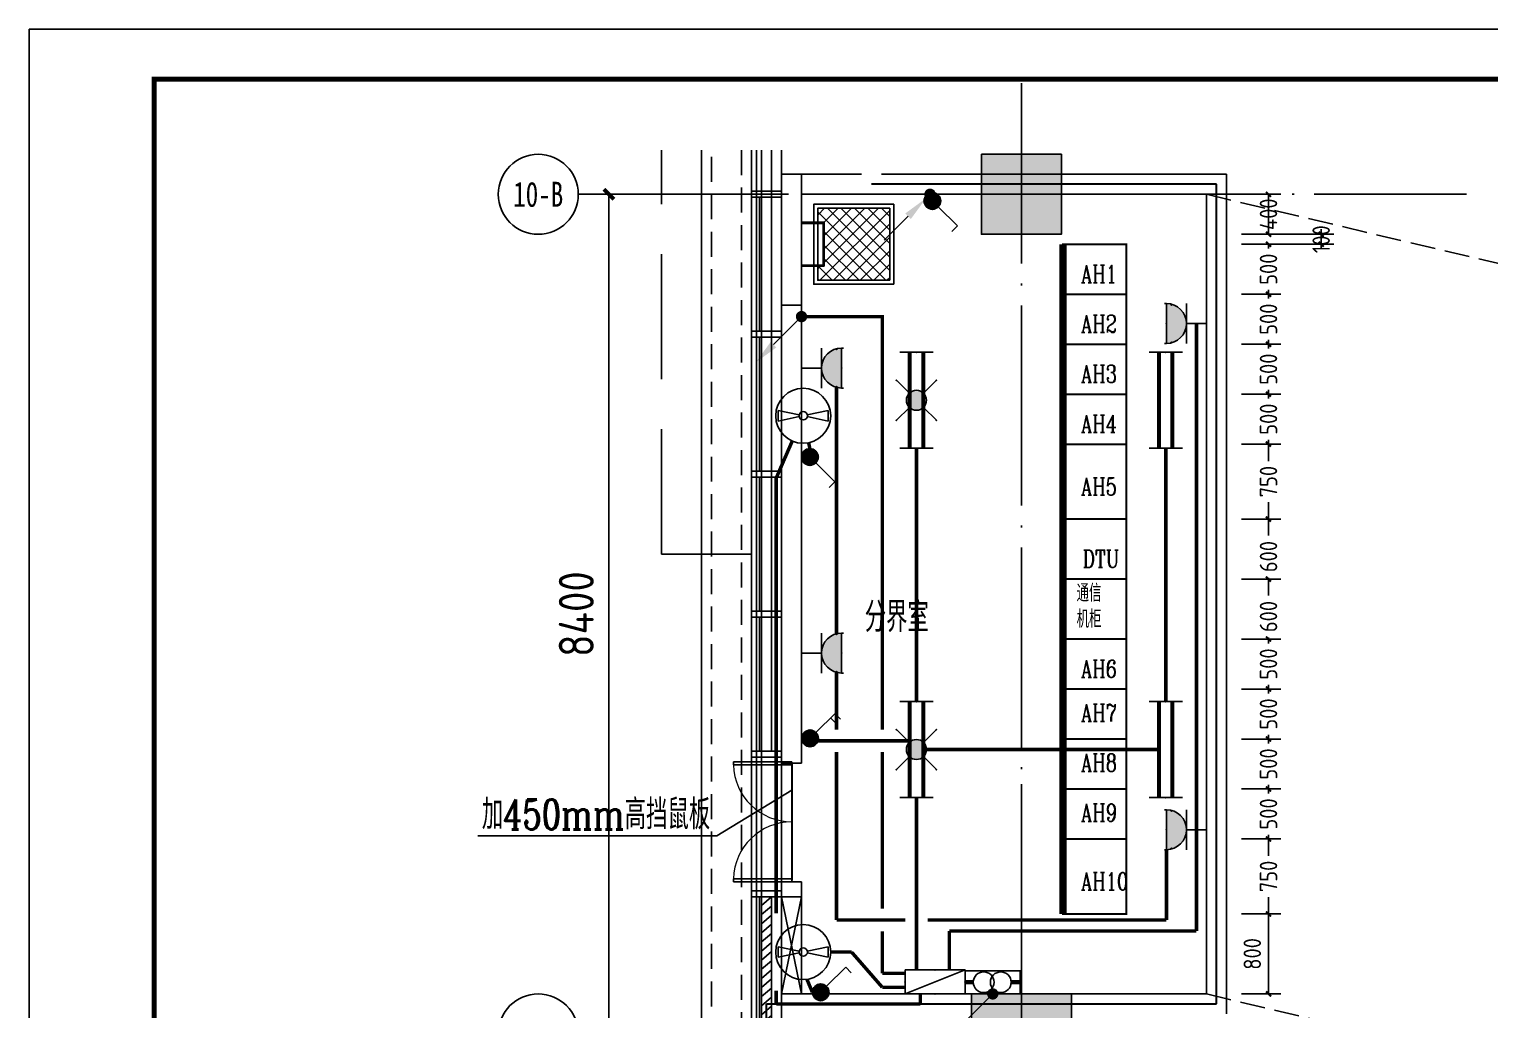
# Model space of a CAD drawing. Extents: x 532544 to 585094, y 87854 to 151914.
# Drawn here: x 532544 to 547154, y 142104 to 151914 of the extents above; entities that cross this region are included whole.
import ezdxf
from ezdxf.enums import TextEntityAlignment as Align

# ---------------------------------------------------------------- set-up
doc = ezdxf.new("R2010")
doc.units = 0
doc.header["$LTSCALE"] = 1000
doc.header["$MEASUREMENT"] = 0
for name, pattern in [('10#楼幕墙$0$109-34 轴网$0$L1$0$$AUDIT_BAD_LTYPE1', [0]), ('104-10 轴网$0$DOTE', [2.42, 2, -0.2, 0.02, -0.2]), ('109-34 轴网$0$L1$0$$AUDIT_BAD_LTYPE1', [0]), ('CACHE', [0.375, 0.25, -0.125]), ('DASH', [0.35, 0.25, -0.1])]:
    doc.linetypes.add(name, pattern=pattern)
for name, color, linetype in [('00-图签', 7, 'Continuous'), ('01-标注_轴线坐标', 132, 'Continuous'), ('10#楼幕墙$0$A-C_玻璃幕墙', 140, 'Continuous'), ('10#楼幕墙$0$A-金属背板', 30, 'Continuous'), ('104-10 轴网$0$01-标注_轴线坐标', 132, 'Continuous'), ('104-10 轴网$0$02-TEXT_轴号', 7, 'Continuous'), ('104-10 轴网$0$A_AXIS-轴线', 36, '104-10 轴网$0$DOTE'), ('104-8910 结构$0$A_STR-砼柱', 51, 'Continuous'), ('A-O_屋面', 201, 'Continuous'), ('A-O_散水', 134, 'Continuous'), ('A-TECH_暖通', 162, 'Continuous'), ('A-TECH_结构', 21, 'Continuous'), ('A_STR-砌块墙', 121, 'Continuous'), ('AXIS_TEXT', 7, 'Continuous'), ('CZX', 60, 'Continuous'), ('E-立面轮廓', 241, 'Continuous'), ('EQUIP-动力', 80, 'Continuous'), ('EQUIP-插座', 80, 'Continuous'), ('EQUIP-照明', 3, 'Continuous'), ('EQUIP-箱柜', 3, 'Continuous'), ('GDXT', 3, 'Continuous'), ('LVTRY', 6, 'Continuous'), ('LWIRE', 4, 'Continuous'), ('PUB_HATCH', 8, 'Continuous'), ('TEL_TEXT', 7, 'Continuous'), ('WINDOW', 2, 'Continuous'), ('WIRE-照明', 1, 'Continuous'), ('看线', 241, 'Continuous')]:
    doc.layers.add(name, color=color, linetype=linetype)
doc.layers.add('000套内', color=226, linetype='Continuous', lineweight=30, plot=False)
doc.layers.add('10#楼幕墙$0$04-不打印_辅助线', color=165, linetype='Continuous', plot=False)
doc.layers.add('ddl0.25', color=6, linetype='Continuous', lineweight=25)
doc.styles.add('104-10 轴网$0$_TCH_AXIS', font='STXIHEI.TTF', dxfattribs={"width": 0.75})
doc.styles.add('_TCH_LABEL', font='COMPLEX', dxfattribs={"bigfont": 'GBCBIG'})
doc.styles.add('_TEL_DIM', font='SIMPLEX.shx', dxfattribs={"width": 0.8, "height": 3.5, "bigfont": 'jd.shx'})
doc.styles.add('COMPLEX', font='COMPLEX')
doc.styles.get("Standard").update_dxf_attribs({"font": 'gbenor.shx', "bigfont": 'gbcbig.shx'})
doc.styles.add('长仿宋', font='complex.shx', dxfattribs={"width": 0.7, "bigfont": 'jd.shx'})
doc.dimstyles.get("Standard").update_dxf_attribs({"dimscale": 100, "dimtxt": 3.5, "dimasz": 1, "dimexe": 2.5, "dimexo": 3, "dimgap": 1.5, "dimtad": 1, "dimdec": 0, "dimzin": 0, "dimdsep": 46, "dimtxsty": 'Standard', "dimblk": 'ARCHTICK', "dimcen": 0.09, "dimadec": 0, "dimazin": 0, "dimtfac": 1, "dimtdec": 0, "dimtix": 1, "dimtmove": 2, "dimatfit": 3, "dimfxl": 1, "dimtolj": 1, "dimtzin": 0, "dimarcsym": 0})
pattern_1 = [(315, (923317.25, 1495294.82), (67.351921, 67.351921), []), (45, (923317.25, 1495294.82), (-67.351921, 67.351921), [])]

# ---------------------------------------------------------------- blocks, each defined once
blk = doc.blocks.new('_AXISO')
blk.add_circle((0, 0), 0.5)
at = {"layer": 'AXIS_TEXT', "style": 'COMPLEX', "width": 1.041667}
blk.add_attdef('A', text='', height=0.56, dxfattribs=at).set_placement((-0.25, -0.28), (0.25, -0.28), align=Align.FIT)
blk = doc.blocks.new('_FZH')
blk.add_lwpolyline([(-0.5, -0.5), (0.5, -0.5), (0.5, 0.5), (-0.5, 0.5)], close=True)
at = {"layer": 'PUB_HATCH'}
blk.add_solid([(-0.5, -0.5), (0.5, -0.5), (-0.5, 0.5), (0.5, 0.5)], dxfattribs=at)
blk = doc.blocks.new('10#楼幕墙$0$$WINLIB2D$00000039')
at = {"color": 0}
for points in [[(-0.5, 0.5), (-0.5, -0.5)], [(0.5, 0.5), (-0.5, 0.5)], [(0.5, -0.5), (0.5, 0.5)], [(-0.5, 0.167), (0.5, 0.167)], [(-0.384, -0.167), (-0.448, 0.167)], [(-0.316, -0.167), (-0.38, 0.167)], [(-0.248, -0.167), (-0.312, 0.167)], [(-0.18, -0.167), (-0.244, 0.167)], [(-0.112, -0.167), (-0.176, 0.167)], [(-0.044, -0.167), (-0.108, 0.167)], [(0.024, -0.167), (-0.04, 0.167)], [(0.092, -0.167), (0.028, 0.167)], [(0.16, -0.167), (0.096, 0.167)], [(0.228, -0.167), (0.164, 0.167)], [(0.296, -0.167), (0.232, 0.167)], [(0.364, -0.167), (0.3, 0.167)], [(0.432, -0.167), (0.368, 0.167)], [(0.5, -0.167), (0.436, 0.167)], [(-0.452, -0.167), (-0.5, 0.084)], [(-0.5, -0.167), (0.5, -0.167)], [(0.5, -0.5), (-0.5, -0.5)]]:
    blk.add_lwpolyline(points, dxfattribs=at)
blk = doc.blocks.new('*U32')
at = {"layer": 'A-TECH_暖通', "linetype": '109-34 轴网$0$L1$0$$AUDIT_BAD_LTYPE1'}
for p, q in [((0, -200), (970, 0)), ((0, 0), (970, -200))]:
    blk.add_line(p, q, dxfattribs=at)
blk.add_lwpolyline([(0, -200), (970, -200), (970, 0), (0, 0)], close=True, dxfattribs=at)
blk = doc.blocks.new('_ArchTick')
at = {"color": 0, "linetype": 'ByBlock', "const_width": 0.4}
blk.add_lwpolyline([(-0.5, -0.5), (0.5, 0.5)], dxfattribs=at)
blk = doc.blocks.new('*D135')
at = {"color": 0, "lineweight": -2, "transparency": 16777216}
for p, q in [((538076, 150263), (538091, 150263)), ((538341, 150263), (538341, 141863)), ((538076, 141863), (538091, 141863))]:
    blk.add_line(p, q, dxfattribs=at)
at = {"layer": 'Defpoints', "color": 0, "transparency": 16777216}
for p in [(538376, 150263), (538341, 141863), (538376, 141863)]:
    blk.add_point(p, dxfattribs=at)
at = {"color": 0, "lineweight": -2, "transparency": 16777216, "xscale": 100, "yscale": 100, "zscale": 100}
for p, rotation in [((538341, 150263), 90), ((538341, 141863), 270)]:
    blk.add_blockref('_ArchTick', p, dxfattribs=dict(at, rotation=rotation))
at = {"color": 0, "transparency": 16777216, "insert": (538016, 146063), "char_height": 350, "attachment_point": 5, "rotation": 90}
blk.add_mtext('\\A1;8400', dxfattribs=at)
blk = doc.blocks.new('$DorLib2D$00000002')
for p, q in [((-0.5, 0), (-0.5, 0.4875)), ((-0.475, 0.4875), (-0.5, 0.4875)), ((-0.475, 0), (-0.475, 0.4875)), ((0.475, 0), (0.475, 0.4875)), ((0.475, 0.4875), (0.5, 0.4875)), ((0.5, 0), (0.5, 0.4875)), ((-0.5, 0), (-0.475, 0)), ((0.5, 0), (0.475, 0))]:
    blk.add_line(p, q)
at = {"lineweight": 13}
for centre, start, end in [((-0.4875, 0), 0, 88.53072), ((0.4875, 0), 91.46928, 180)]:
    blk.add_arc(centre, 0.4875, start, end, dxfattribs=at)
blk = doc.blocks.new('人孔')
at = {"layer": 'LVTRY'}
h = blk.add_hatch(dxfattribs=at)
h.set_pattern_fill('ANSI37', color=0, scale=30, angle=-90, style=0)
h.set_pattern_definition(pattern_1)
h.paths.add_polyline_path([(1451379, 353312), (1451379, 352592), (1451519, 352592), (1451519, 352657), (1451960, 352657), (1451960, 352592), (1452099, 352592), (1452099, 353312)])
h = blk.add_hatch(dxfattribs=at)
h.set_pattern_fill('ANSI37', color=0, scale=30, angle=-90, style=0)
h.set_pattern_definition(pattern_1)
h.paths.add_polyline_path([(1451379, 353312), (1451379, 352592), (1451519, 352592), (1451519, 352657), (1451960, 352657), (1451960, 352592), (1452099, 352592), (1452099, 353312)])
at = {"layer": 'LVTRY', "color": 0}
for p, q in [((1451519, 352657), (1451519, 352430)), ((1451519, 352657), (1451960, 352657)), ((1451519, 352657), (1451519, 352430)), ((1451519, 352657), (1451960, 352657)), ((1451532, 352645), (1451532, 352430)), ((1451532, 352645), (1451947, 352645)), ((1451532, 352645), (1451532, 352430)), ((1451532, 352645), (1451947, 352645)), ((1451947, 352645), (1451947, 352430)), ((1451947, 352645), (1451947, 352430)), ((1451960, 352657), (1451960, 352430)), ((1451960, 352657), (1451960, 352430))]:
    blk.add_line(p, q, dxfattribs=at)
for points in [[(1452139, 353352), (1452139, 352552), (1451339, 352552), (1451339, 353352)], [(1452139, 353352), (1452139, 352552), (1451339, 352552), (1451339, 353352)], [(1452099, 353312), (1452099, 352592), (1451379, 352592), (1451379, 353312)], [(1452099, 353312), (1452099, 352592), (1451379, 352592), (1451379, 353312)]]:
    blk.add_lwpolyline(points, close=True, dxfattribs=at)
blk = doc.blocks.new('*D115')
at = {"color": 0, "lineweight": -2, "transparency": 16777216}
for p, q in [((544669, 150263), (545065, 150263)), ((544940, 150263), (544940, 149863)), ((544669, 149863), (545065, 149863))]:
    blk.add_line(p, q, dxfattribs=at)
at = {"layer": 'Defpoints', "color": 0, "transparency": 16777216}
for p in [(544519, 150263), (544519, 149863), (544940, 149863)]:
    blk.add_point(p, dxfattribs=at)
at = {"color": 0, "lineweight": -2, "transparency": 16777216, "xscale": 50, "yscale": 50, "zscale": 50}
for p, rotation in [((544940, 150263), 90), ((544940, 149863), 270)]:
    blk.add_blockref('_ArchTick', p, dxfattribs=dict(at, rotation=rotation))
at = {"color": 0, "transparency": 16777216, "insert": (544940, 150063), "char_height": 175, "attachment_point": 5, "rotation": 90}
blk.add_mtext('\\A1;400', dxfattribs=at)
blk = doc.blocks.new('*D116')
at = {"color": 0, "lineweight": -2, "transparency": 16777216}
for p, q in [((545467, 149863), (545467, 149913)), ((545003, 149763), (545592, 149763)), ((545050, 149863), (545592, 149863)), ((545467, 149863), (545467, 149763)), ((545467, 149763), (545467, 149713))]:
    blk.add_line(p, q, dxfattribs=at)
at = {"layer": 'Defpoints', "color": 0, "transparency": 16777216}
for p in [(544853, 149763), (544900, 149863), (545467, 149763)]:
    blk.add_point(p, dxfattribs=at)
at = {"color": 0, "lineweight": -2, "transparency": 16777216, "xscale": 50, "yscale": 50, "zscale": 50}
for p, rotation in [((545467, 149863), 270), ((545467, 149763), 90)]:
    blk.add_blockref('_ArchTick', p, dxfattribs=dict(at, rotation=rotation))
at = {"color": 0, "transparency": 16777216, "insert": (545467, 149813), "char_height": 175, "attachment_point": 5, "rotation": 90}
blk.add_mtext('\\A1;100', dxfattribs=at)
blk = doc.blocks.new('*D117')
at = {"color": 0, "lineweight": -2, "transparency": 16777216}
for p, q in [((544669, 149763), (545065, 149763)), ((544940, 149763), (544940, 149719)), ((544669, 149263), (545065, 149263)), ((544940, 149263), (544940, 149306))]:
    blk.add_line(p, q, dxfattribs=at)
at = {"layer": 'Defpoints', "color": 0, "transparency": 16777216}
for p in [(544519, 149763), (544519, 149263), (544940, 149263)]:
    blk.add_point(p, dxfattribs=at)
at = {"color": 0, "lineweight": -2, "transparency": 16777216, "xscale": 50, "yscale": 50, "zscale": 50}
for p, rotation in [((544940, 149763), 90), ((544940, 149263), 270)]:
    blk.add_blockref('_ArchTick', p, dxfattribs=dict(at, rotation=rotation))
at = {"color": 0, "transparency": 16777216, "insert": (544940, 149513), "char_height": 175, "attachment_point": 5, "rotation": 90}
blk.add_mtext('\\A1;500', dxfattribs=at)
blk = doc.blocks.new('*D118')
at = {"color": 0, "lineweight": -2, "transparency": 16777216}
for p, q in [((544669, 149263), (545065, 149263)), ((544940, 149263), (544940, 149219)), ((544669, 148763), (545065, 148763)), ((544940, 148763), (544940, 148806))]:
    blk.add_line(p, q, dxfattribs=at)
at = {"layer": 'Defpoints', "color": 0, "transparency": 16777216}
for p in [(544519, 149263), (544519, 148763), (544940, 148763)]:
    blk.add_point(p, dxfattribs=at)
at = {"color": 0, "lineweight": -2, "transparency": 16777216, "xscale": 50, "yscale": 50, "zscale": 50}
for p, rotation in [((544940, 149263), 90), ((544940, 148763), 270)]:
    blk.add_blockref('_ArchTick', p, dxfattribs=dict(at, rotation=rotation))
at = {"color": 0, "transparency": 16777216, "insert": (544940, 149013), "char_height": 175, "attachment_point": 5, "rotation": 90}
blk.add_mtext('\\A1;500', dxfattribs=at)
blk = doc.blocks.new('*D119')
at = {"color": 0, "lineweight": -2, "transparency": 16777216}
for p, q in [((544669, 148763), (545065, 148763)), ((544940, 148763), (544940, 148719)), ((544940, 148263), (544940, 148306)), ((544669, 148263), (545065, 148263))]:
    blk.add_line(p, q, dxfattribs=at)
at = {"layer": 'Defpoints', "color": 0, "transparency": 16777216}
for p in [(544519, 148763), (544519, 148263), (544940, 148263)]:
    blk.add_point(p, dxfattribs=at)
at = {"color": 0, "lineweight": -2, "transparency": 16777216, "xscale": 50, "yscale": 50, "zscale": 50}
for p, rotation in [((544940, 148763), 90), ((544940, 148263), 270)]:
    blk.add_blockref('_ArchTick', p, dxfattribs=dict(at, rotation=rotation))
at = {"color": 0, "transparency": 16777216, "insert": (544940, 148513), "char_height": 175, "attachment_point": 5, "rotation": 90}
blk.add_mtext('\\A1;500', dxfattribs=at)
blk = doc.blocks.new('*D120')
at = {"color": 0, "lineweight": -2, "transparency": 16777216}
for p, q in [((544669, 148263), (545065, 148263)), ((544940, 148263), (544940, 148219)), ((544669, 147763), (545065, 147763)), ((544940, 147763), (544940, 147806))]:
    blk.add_line(p, q, dxfattribs=at)
at = {"layer": 'Defpoints', "color": 0, "transparency": 16777216}
for p in [(544519, 148263), (544519, 147763), (544940, 147763)]:
    blk.add_point(p, dxfattribs=at)
at = {"color": 0, "lineweight": -2, "transparency": 16777216, "xscale": 50, "yscale": 50, "zscale": 50}
for p, rotation in [((544940, 148263), 90), ((544940, 147763), 270)]:
    blk.add_blockref('_ArchTick', p, dxfattribs=dict(at, rotation=rotation))
at = {"color": 0, "transparency": 16777216, "insert": (544940, 148013), "char_height": 175, "attachment_point": 5, "rotation": 90}
blk.add_mtext('\\A1;500', dxfattribs=at)
blk = doc.blocks.new('*D121')
at = {"color": 0, "lineweight": -2, "transparency": 16777216}
for p, q in [((544669, 147763), (545065, 147763)), ((544940, 147763), (544940, 147594)), ((544940, 147013), (544940, 147181)), ((544669, 147013), (545065, 147013))]:
    blk.add_line(p, q, dxfattribs=at)
at = {"layer": 'Defpoints', "color": 0, "transparency": 16777216}
for p in [(544519, 147763), (544519, 147013), (544940, 147013)]:
    blk.add_point(p, dxfattribs=at)
at = {"color": 0, "lineweight": -2, "transparency": 16777216, "xscale": 50, "yscale": 50, "zscale": 50}
for p, rotation in [((544940, 147763), 90), ((544940, 147013), 270)]:
    blk.add_blockref('_ArchTick', p, dxfattribs=dict(at, rotation=rotation))
at = {"color": 0, "transparency": 16777216, "insert": (544940, 147388), "char_height": 175, "attachment_point": 5, "rotation": 90}
blk.add_mtext('\\A1;750', dxfattribs=at)
blk = doc.blocks.new('*D122')
at = {"color": 0, "lineweight": -2, "transparency": 16777216}
for p, q in [((544669, 147013), (545065, 147013)), ((544940, 147013), (544940, 146848)), ((544669, 146413), (545065, 146413)), ((544940, 146413), (544940, 146427))]:
    blk.add_line(p, q, dxfattribs=at)
at = {"layer": 'Defpoints', "color": 0, "transparency": 16777216}
for p in [(544519, 147013), (544519, 146413), (544940, 146413)]:
    blk.add_point(p, dxfattribs=at)
at = {"color": 0, "lineweight": -2, "transparency": 16777216, "xscale": 50, "yscale": 50, "zscale": 50}
for p, rotation in [((544940, 147013), 90), ((544940, 146413), 270)]:
    blk.add_blockref('_ArchTick', p, dxfattribs=dict(at, rotation=rotation))
at = {"color": 0, "transparency": 16777216, "insert": (544940, 146638), "char_height": 175, "attachment_point": 5, "rotation": 90}
blk.add_mtext('\\A1;600', dxfattribs=at)
blk = doc.blocks.new('*D123')
at = {"color": 0, "lineweight": -2, "transparency": 16777216}
for p, q in [((544669, 146413), (545065, 146413)), ((544940, 146413), (544940, 146248)), ((544669, 145813), (545065, 145813)), ((544940, 145813), (544940, 145827))]:
    blk.add_line(p, q, dxfattribs=at)
at = {"layer": 'Defpoints', "color": 0, "transparency": 16777216}
for p in [(544519, 146413), (544519, 145813), (544940, 145813)]:
    blk.add_point(p, dxfattribs=at)
at = {"color": 0, "lineweight": -2, "transparency": 16777216, "xscale": 50, "yscale": 50, "zscale": 50}
for p, rotation in [((544940, 146413), 90), ((544940, 145813), 270)]:
    blk.add_blockref('_ArchTick', p, dxfattribs=dict(at, rotation=rotation))
at = {"color": 0, "transparency": 16777216, "insert": (544940, 146038), "char_height": 175, "attachment_point": 5, "rotation": 90}
blk.add_mtext('\\A1;600', dxfattribs=at)
blk = doc.blocks.new('*D124')
at = {"color": 0, "lineweight": -2, "transparency": 16777216}
for p, q in [((544669, 145813), (545065, 145813)), ((544940, 145813), (544940, 145769)), ((544669, 145313), (545065, 145313)), ((544940, 145313), (544940, 145356))]:
    blk.add_line(p, q, dxfattribs=at)
at = {"layer": 'Defpoints', "color": 0, "transparency": 16777216}
for p in [(544519, 145813), (544519, 145313), (544940, 145313)]:
    blk.add_point(p, dxfattribs=at)
at = {"color": 0, "lineweight": -2, "transparency": 16777216, "xscale": 50, "yscale": 50, "zscale": 50}
for p, rotation in [((544940, 145813), 90), ((544940, 145313), 270)]:
    blk.add_blockref('_ArchTick', p, dxfattribs=dict(at, rotation=rotation))
at = {"color": 0, "transparency": 16777216, "insert": (544940, 145563), "char_height": 175, "attachment_point": 5, "rotation": 90}
blk.add_mtext('\\A1;500', dxfattribs=at)
blk = doc.blocks.new('*D125')
at = {"color": 0, "lineweight": -2, "transparency": 16777216}
for p, q in [((544669, 145313), (545065, 145313)), ((544940, 145313), (544940, 145269)), ((544669, 144813), (545065, 144813)), ((544940, 144813), (544940, 144856))]:
    blk.add_line(p, q, dxfattribs=at)
at = {"layer": 'Defpoints', "color": 0, "transparency": 16777216}
for p in [(544519, 145313), (544519, 144813), (544940, 144813)]:
    blk.add_point(p, dxfattribs=at)
at = {"color": 0, "lineweight": -2, "transparency": 16777216, "xscale": 50, "yscale": 50, "zscale": 50}
for p, rotation in [((544940, 145313), 90), ((544940, 144813), 270)]:
    blk.add_blockref('_ArchTick', p, dxfattribs=dict(at, rotation=rotation))
at = {"color": 0, "transparency": 16777216, "insert": (544940, 145063), "char_height": 175, "attachment_point": 5, "rotation": 90}
blk.add_mtext('\\A1;500', dxfattribs=at)
blk = doc.blocks.new('*D126')
at = {"color": 0, "lineweight": -2, "transparency": 16777216}
for p, q in [((544669, 144813), (545065, 144813)), ((544940, 144813), (544940, 144769)), ((544940, 144313), (544940, 144356)), ((544669, 144313), (545065, 144313))]:
    blk.add_line(p, q, dxfattribs=at)
at = {"layer": 'Defpoints', "color": 0, "transparency": 16777216}
for p in [(544519, 144813), (544519, 144313), (544940, 144313)]:
    blk.add_point(p, dxfattribs=at)
at = {"color": 0, "lineweight": -2, "transparency": 16777216, "xscale": 50, "yscale": 50, "zscale": 50}
for p, rotation in [((544940, 144813), 90), ((544940, 144313), 270)]:
    blk.add_blockref('_ArchTick', p, dxfattribs=dict(at, rotation=rotation))
at = {"color": 0, "transparency": 16777216, "insert": (544940, 144563), "char_height": 175, "attachment_point": 5, "rotation": 90}
blk.add_mtext('\\A1;500', dxfattribs=at)
blk = doc.blocks.new('*D127')
at = {"color": 0, "lineweight": -2, "transparency": 16777216}
for p, q in [((544669, 144313), (545065, 144313)), ((544940, 144313), (544940, 144269)), ((544669, 143813), (545065, 143813)), ((544940, 143813), (544940, 143856))]:
    blk.add_line(p, q, dxfattribs=at)
at = {"layer": 'Defpoints', "color": 0, "transparency": 16777216}
for p in [(544519, 144313), (544519, 143813), (544940, 143813)]:
    blk.add_point(p, dxfattribs=at)
at = {"color": 0, "lineweight": -2, "transparency": 16777216, "xscale": 50, "yscale": 50, "zscale": 50}
for p, rotation in [((544940, 144313), 90), ((544940, 143813), 270)]:
    blk.add_blockref('_ArchTick', p, dxfattribs=dict(at, rotation=rotation))
at = {"color": 0, "transparency": 16777216, "insert": (544940, 144063), "char_height": 175, "attachment_point": 5, "rotation": 90}
blk.add_mtext('\\A1;500', dxfattribs=at)
blk = doc.blocks.new('*D128')
at = {"color": 0, "lineweight": -2, "transparency": 16777216}
for p, q in [((544669, 143813), (545065, 143813)), ((544940, 143813), (544940, 143644)), ((544940, 143063), (544940, 143231)), ((544669, 143063), (545065, 143063))]:
    blk.add_line(p, q, dxfattribs=at)
at = {"layer": 'Defpoints', "color": 0, "transparency": 16777216}
for p in [(544519, 143813), (544519, 143063), (544940, 143063)]:
    blk.add_point(p, dxfattribs=at)
at = {"color": 0, "lineweight": -2, "transparency": 16777216, "xscale": 50, "yscale": 50, "zscale": 50}
for p, rotation in [((544940, 143813), 90), ((544940, 143063), 270)]:
    blk.add_blockref('_ArchTick', p, dxfattribs=dict(at, rotation=rotation))
at = {"color": 0, "transparency": 16777216, "insert": (544940, 143438), "char_height": 175, "attachment_point": 5, "rotation": 90}
blk.add_mtext('\\A1;750', dxfattribs=at)
blk = doc.blocks.new('*D129')
at = {"color": 0, "lineweight": -2, "transparency": 16777216}
for p, q in [((544669, 143063), (545065, 143063)), ((544940, 143063), (544940, 142263)), ((544669, 142263), (545065, 142263))]:
    blk.add_line(p, q, dxfattribs=at)
at = {"layer": 'Defpoints', "color": 0, "transparency": 16777216}
for p in [(544519, 143063), (544519, 142263), (544940, 142263)]:
    blk.add_point(p, dxfattribs=at)
at = {"color": 0, "lineweight": -2, "transparency": 16777216, "xscale": 50, "yscale": 50, "zscale": 50}
for p, rotation in [((544940, 143063), 90), ((544940, 142263), 270)]:
    blk.add_blockref('_ArchTick', p, dxfattribs=dict(at, rotation=rotation))
at = {"color": 0, "transparency": 16777216, "insert": (544778, 142663), "char_height": 175, "attachment_point": 5, "rotation": 90}
blk.add_mtext('\\A1;800', dxfattribs=at)
blk = doc.blocks.new('$equip$00001160')
for p, q in [((-1.2, 0.417), (-1.2, -0.417)), ((1.2, 0.417), (1.2, -0.417)), ((-1.2, 0.167), (1.2, 0.167)), ((-1.2, -0.167), (1.2, -0.167))]:
    blk.add_line(p, q)
at = {"const_width": 0.1}
for points in [[(-1.2, 0.167), (1.2, 0.167)], [(-1.2, -0.167), (1.2, -0.167)]]:
    blk.add_lwpolyline(points, dxfattribs=at)
at = {"layer": 'EQUIP-照明'}
for p in [(-1.2, 0), (0, 0.167), (1.2, 0), (0, -0.167)]:
    blk.add_point(p, dxfattribs=at)
at = {"layer": 'EQUIP-照明', "flags": 9}
blk.add_attdef('A', (0, 0), '', height=0.00002, dxfattribs=at)
blk = doc.blocks.new('$equip$00002603')
blk.add_hatch(color=256).paths.add_polyline_path([(0.25, 0.5, 1), (-0.25, 0.5, 1)])
for p, q in [((-0.5, 1), (-0.177, 0.677)), ((0.5, 1), (0.177, 0.677)), ((-0.177, 0.323), (-0.5, 0)), ((0.177, 0.323), (0.5, 0))]:
    blk.add_line(p, q)
blk.add_circle((0, 0.5), 0.25)
for p in [(-0.5, 1), (0.5, 1), (-0.5, 0), (0.5, 0)]:
    blk.add_point(p)
at = {"color": 7, "style": '_TEL_DIM', "flags": 1}
blk.add_attdef('A', text='', height=0.000025, dxfattribs=at).set_placement((0, 0), align=Align.MIDDLE_CENTER)
blk = doc.blocks.new('$equip$00001416')
for p, q in [((0.75, 0.6), (-0.75, 0.6)), ((-0.75, 0), (0.75, 0.6)), ((-0.75, 0.6), (-0.75, 0)), ((0.75, 0), (0.75, 0.6)), ((-0.75, 0), (0.75, 0))]:
    blk.add_line(p, q)
for p in [(0, 0.6), (-0.75, 0.3), (0, 0), (0.75, 0.3)]:
    blk.add_point(p)
at = {"style": '_TCH_LABEL', "flags": 9}
blk.add_attdef('A', (0, 0), '', height=0.00002, dxfattribs=at)
blk = doc.blocks.new('$equip$00001963')
for p, q in [((0.147, 0.356), (0.625, 0.833)), ((0.625, 0.833), (0.766, 0.692)), ((0.512, 0.72), (0.653, 0.579))]:
    blk.add_line(p, q)
blk.add_circle((0, 0.208), 0.208)
for p in [(0, 0.417), (-0.208, 0.208), (0, 0), (0.208, 0.208)]:
    blk.add_point(p)
for points in [[(-0.104, 0.389), (0.104, 0.389), (-0.18, 0.313), (0.18, 0.313)], [(0, 0.417), (0, 0.417), (-0.104, 0.389), (0.104, 0.389)], [(-0.18, 0.313), (0.18, 0.313), (-0.208, 0.208), (0.208, 0.208)], [(-0.18, 0.104), (0.18, 0.104), (-0.208, 0.208), (0.208, 0.208)], [(-0.104, 0.028), (0.104, 0.028), (-0.18, 0.104), (0.18, 0.104)], [(0, 0), (0, 0), (-0.104, 0.028), (0.104, 0.028)]]:
    blk.add_solid(points)
at = {"layer": 'TEL_TEXT', "style": '_TEL_DIM', "flags": 1}
blk.add_attdef('A', text='', height=0.00002, dxfattribs=at).set_placement((0, 0), align=Align.MIDDLE_CENTER)
blk = doc.blocks.new('A$C34FC1CB0')
at = {"lineweight": 60}
for p, q in [((113, 146), (0, 146)), ((587, 146), (687, 146))]:
    blk.add_line(p, q, dxfattribs=at)
blk.add_lwpolyline([(687, 289), (687, 0), (0, 0), (0, 289)], close=True)
at = {"color": 7}
for centre in [(243, 146), (457, 146)]:
    blk.add_circle(centre, 130, dxfattribs=at)
blk = doc.blocks.new('$TelecSys$00000080')
for p, q in [((-0.7, -0.7), (0, 0)), ((0.104, 0.104), (0.104, 0.104)), ((-0.104, -0.104), (-0.104, -0.104))]:
    blk.add_line(p, q)
at = {"const_width": 0.142}
blk.add_lwpolyline([(0.071, 0, 1), (-0.071, 0, 1)], format="xyb", close=True, dxfattribs=at)
blk.add_solid([(-0.63, -0.77), (-0.77, -0.63), (-1.15, -1.15)])
at = {"width": 0.8, "flags": 9}
blk.add_attdef('A', (0, 0), '', height=0.00002, rotation=180, dxfattribs=at)
blk = doc.blocks.new('$equip_U$00000029(HT0843)')
for p, q in [((-0.5, 1.05), (-0.5, 1)), ((-0.5, 1), (0.5, 1)), ((0.5, 1.05), (0.5, 1)), ((0.5, 0.5), (-0.5, 0.5)), ((0, 0.5), (0, 0))]:
    blk.add_line(p, q)
blk.add_arc((0, 1), 0.5, 180, 0)
for p in [(-0.467, 0.875), (0, 1), (0.467, 0.875), (0, 0)]:
    blk.add_point(p)
for points in [[(0.433, 0.75), (-0.433, 0.75), (0.5, 1), (-0.5, 1)], [(0.25, 0.567), (-0.25, 0.567), (0.433, 0.75), (-0.433, 0.75)], [(0, 0.5), (0, 0.5), (0.25, 0.567), (-0.25, 0.567)]]:
    blk.add_solid(points)
at = {"style": '_TEL_DIM', "flags": 1}
blk.add_attdef('A', text='', height=0.0000125, dxfattribs=at).set_placement((0, 0), align=Align.MIDDLE_CENTER)
blk = doc.blocks.new('$TelecSys$00000081')
for p, q in [((0.104, 0.104), (0.104, 0.104)), ((-0.104, -0.104), (-0.104, -0.104)), ((-1.15, -1.15), (-0.55, -0.55))]:
    blk.add_line(p, q)
at = {"const_width": 0.142}
blk.add_lwpolyline([(0.071, 0, 1), (-0.071, 0, 1)], format="xyb", close=True, dxfattribs=at)
blk.add_solid([(-0.62, -0.48), (-0.48, -0.62), (-0.1, -0.1)])
at = {"width": 0.8, "flags": 9}
blk.add_attdef('A', (0, 0), '', height=0.00002, rotation=180, dxfattribs=at)
blk = doc.blocks.new('$equip$00001962')
for p, q in [((0.147, 0.356), (0.625, 0.833)), ((0.625, 0.833), (0.766, 0.692))]:
    blk.add_line(p, q)
blk.add_circle((0, 0.208), 0.208)
for p in [(0, 0.417), (-0.208, 0.208), (0, 0), (0.208, 0.208)]:
    blk.add_point(p)
for points in [[(-0.104, 0.389), (0.104, 0.389), (-0.18, 0.313), (0.18, 0.313)], [(0, 0.417), (0, 0.417), (-0.104, 0.389), (0.104, 0.389)], [(-0.18, 0.313), (0.18, 0.313), (-0.208, 0.208), (0.208, 0.208)], [(-0.18, 0.104), (0.18, 0.104), (-0.208, 0.208), (0.208, 0.208)], [(-0.104, 0.028), (0.104, 0.028), (-0.18, 0.104), (0.18, 0.104)], [(0, 0), (0, 0), (-0.104, 0.028), (0.104, 0.028)]]:
    blk.add_solid(points)
at = {"layer": 'TEL_TEXT', "style": '_TEL_DIM', "flags": 1}
blk.add_attdef('A', text='', height=0.00002, dxfattribs=at).set_placement((0, 0), align=Align.MIDDLE_CENTER)
blk = doc.blocks.new('$equip$00001304')
for p, q in [((-0.625, -0.13), (-0.625, 0.13)), ((-0.625, 0.13), (-0.102, 0.021)), ((0.625, 0.13), (0.102, 0.021)), ((0.625, -0.13), (0.625, 0.13)), ((-0.102, -0.021), (-0.625, -0.13)), ((0.102, -0.021), (0.625, -0.13))]:
    blk.add_line(p, q)
for radius in [0.688, 0.104]:
    blk.add_circle((0, 0), radius)
at = {"flags": 9}
blk.add_attdef('A', (0, 0), '', height=0.00002, dxfattribs=at)

msp = doc.modelspace()

# ---------------------------------------------------------------- linework, layer by layer
at = {"linetype": 'DASH'}
for p, q in [((544319, 150262.7), (554926.5, 147746)), ((544319, 142262.7), (554926.5, 139746))]:
    msp.add_line(p, q, dxfattribs=at)
for p, q in [((540172.6, 144302.2), (539422, 143845.8)), ((539422, 143845.8), (537029.9, 143845.8))]:
    msp.add_line(p, q)
at = {"linetype": '109-34 轴网$0$L1$0$$AUDIT_BAD_LTYPE1', "const_width": 20}
msp.add_lwpolyline([(540172.6, 143399.8), (540172.6, 144569.8)], dxfattribs=at)
at = {"color": 8, "linetype": '10#楼幕墙$0$109-34 轴网$0$L1$0$$AUDIT_BAD_LTYPE1'}
msp.add_lwpolyline([(542469, 141862.7), (542469, 144361.4)], dxfattribs=at)
at = {"layer": '00-图签'}
msp.add_lwpolyline([(585093.5, 122214.3), (585093.5, 151914.3), (532543.5, 151914.3), (532543.5, 122214.3)], close=True, dxfattribs=at)
at = {"layer": '00-图签', "const_width": 50}
msp.add_lwpolyline([(584593.5, 122714.3), (584593.5, 151414.3), (533793.5, 151414.3), (533793.5, 122714.3)], close=True, dxfattribs=at)
at = {"layer": '000套内'}
for p, q in [((544419, 150362.7), (540969, 150362.8)), ((544419, 142162.7), (544419, 150362.7)), ((539919, 142162.7), (544419, 142162.7)), ((539919, 139312.7), (539919, 142162.7))]:
    msp.add_line(p, q, dxfattribs=at)
at = {"layer": '01-标注_轴线坐标'}
msp.add_line((537837, 150262.7), (537854, 150262.7), dxfattribs=at)
at = {"layer": '10#楼幕墙$0$04-不打印_辅助线'}
msp.add_lwpolyline([(539869, 150704.2), (539869, 139262.7), (546920.5, 139262.7)], dxfattribs=at)
at = {"layer": '10#楼幕墙$0$A-C_玻璃幕墙'}
for points in [[(539769, 150704.2), (539769, 139162.7), (546920.5, 139162.7)], [(539819, 150704.2), (539819, 144692.7)], [(539969, 150704.2), (539969, 144692.7)], [(540069, 150704.2), (540069, 139462.7), (546920.5, 139462.7)], [(539819, 143232.7), (539819, 139212.7), (546920.5, 139212.7)], [(539969, 143232.7), (539969, 139362.7), (546920.5, 139362.7)]]:
    msp.add_lwpolyline(points, dxfattribs=at)
for points in [[(540069, 150292.7), (540069, 150232.7), (539769, 150232.7), (539769, 150292.7)], [(540069, 148892.7), (540069, 148832.7), (539769, 148832.7), (539769, 148892.7)], [(540069, 147492.7), (540069, 147432.7), (539769, 147432.7), (539769, 147492.7)], [(540069, 146092.7), (540069, 146032.7), (539769, 146032.7), (539769, 146092.7)], [(540069, 144692.7), (540069, 144632.7), (539769, 144632.7), (539769, 144692.7)], [(540069, 143292.7), (540069, 143232.7), (539769, 143232.7), (539769, 143292.7)]]:
    msp.add_lwpolyline(points, close=True, dxfattribs=at)
at = {"layer": '10#楼幕墙$0$A-金属背板'}
for points in [[(539849, 150232.7), (539849, 148892.7), (539869, 148892.7), (539869, 150232.7)], [(539849, 148832.7), (539849, 147492.7), (539869, 147492.7), (539869, 148832.7)], [(539849, 147432.7), (539849, 146092.7), (539869, 146092.7), (539869, 147432.7)], [(539849, 146032.7), (539849, 144692.7), (539869, 144692.7), (539869, 146032.7)], [(539849, 143232.7), (539849, 141892.7), (539869, 141892.7), (539869, 143232.7)]]:
    msp.add_lwpolyline(points, close=True, dxfattribs=at)
at = {"layer": '104-10 轴网$0$01-标注_轴线坐标'}
msp.add_line((538137, 150262.7), (538035.2, 150262.7), dxfattribs=at)
at = {"layer": '104-10 轴网$0$A_AXIS-轴线', "color": 8, "linetype": '104-10 轴网$0$DOTE'}
msp.add_line((542469, 137469.7), (542469, 151374.2), dxfattribs=at)
at = {"layer": '104-10 轴网$0$A_AXIS-轴线', "color": 3, "linetype": '104-10 轴网$0$DOTE'}
msp.add_line((538137, 150262.7), (546920.5, 150262.7), dxfattribs=at)
at = {"layer": 'A-O_屋面', "linetype": 'DASH', "ltscale": 5}
msp.add_lwpolyline([(539769, 146662.7), (538869, 146662.7), (538869, 150704.2)], dxfattribs=at)
at = {"layer": 'A-O_散水'}
for p, q in [((539269, 150704.2), (539269, 138662.7)), ((539769, 139162.7), (539769, 150704.2))]:
    msp.add_line(p, q, dxfattribs=at)
at = {"layer": 'A-O_散水', "linetype": 'CACHE'}
for p, q in [((539369, 138762.7), (539369, 150704.2)), ((539669, 150704.2), (539669, 139062.7))]:
    msp.add_line(p, q, dxfattribs=at)
at = {"layer": 'A-TECH_结构', "linetype": '109-34 轴网$0$L1$0$$AUDIT_BAD_LTYPE1'}
msp.add_lwpolyline([(546920.5, 139212.7), (539819, 139212.7), (539819, 150704.2)], dxfattribs=at)
at = {"layer": 'A_STR-砌块墙'}
for p, q in [((540069, 150462.7), (540169, 150462.7)), ((540069, 150462.7), (540069, 150262.7)), ((540169, 150462.7), (540869, 150462.7)), ((541069, 150462.7), (544519, 150462.7)), ((544519, 142062.7), (544519, 150462.7)), ((540069, 144569.8), (540069, 150262.7)), ((540269, 144569.8), (540269, 150262.7)), ((540269, 150262.7), (540969, 150262.7)), ((540969, 150262.7), (544319, 150262.7)), ((544319, 142262.7), (544319, 150262.7)), ((540069, 144569.8), (540269, 144569.8)), ((540072.6, 143384.8), (540269, 143384.8)), ((540269, 142262.7), (540269, 143384.8)), ((540069, 142162.7), (540069, 143232.7)), ((540069, 141862.7), (540069, 142162.7)), ((540269, 142262.7), (544319, 142262.7))]:
    msp.add_line(p, q, dxfattribs=at)
at = {"layer": 'CZX', "color": 8, "const_width": 75}
msp.add_lwpolyline([(542884, 143062.7), (542884, 149762.7)], dxfattribs=at)
at = {"layer": 'ddl0.25', "color": 8, "lineweight": 18, "ltscale": 2, "const_width": 20}
for points in [[(543519, 149762.7), (543519, 149262.7), (542884, 149262.7), (542884, 149762.7)], [(543519, 149262.7), (543519, 148762.7), (542884, 148762.7), (542884, 149262.7)], [(543519, 148762.7), (543519, 148262.7), (542884, 148262.7), (542884, 148762.7)], [(543519, 148262.7), (543519, 147762.7), (542884, 147762.7), (542884, 148262.7)], [(543519, 147762.7), (543519, 147012.7), (542884, 147012.7), (542884, 147762.7)], [(542884, 146412.7), (542884, 147012.7), (543519, 147012.7), (543519, 146412.7)], [(542884, 145812.7), (542884, 146412.7), (543519, 146412.7), (543519, 145812.7)], [(543519, 145812.7), (543519, 145312.7), (542884, 145312.7), (542884, 145812.7)], [(543519, 145312.7), (543519, 144812.7), (542884, 144812.7), (542884, 145312.7)], [(543519, 144812.7), (543519, 144312.7), (542884, 144312.7), (542884, 144812.7)], [(543519, 144312.7), (543519, 143812.7), (542884, 143812.7), (542884, 144312.7)], [(543519, 143812.7), (543519, 143062.7), (542884, 143062.7), (542884, 143812.7)]]:
    msp.add_lwpolyline(points, close=True, dxfattribs=at)
at = {"layer": 'E-立面轮廓', "ltscale": 2}
msp.add_lwpolyline([(540069, 149154.8), (540269, 149154.8), (540269, 150462.7), (540069, 150462.7)], close=True, dxfattribs=at)
at = {"layer": 'WIRE-照明', "linetype": 'Continuous', "const_width": 35}
for points in [[(540297.5, 149038.7), (541076.5, 149038.7), (541076.5, 144907.9)], [(544219, 143905.7), (544219, 148969.7)], [(540619, 145859.8), (540619, 148337.6)], [(540016, 147424.5), (540176.2, 147794.2)], [(540352.3, 147717.8), (540340.3, 147777)], [(541419, 145187.7), (541419, 147721.7)], [(543912.5, 145187.7), (543912.5, 147721.7)], [(540016, 143069.1), (540016, 147424.5)], [(540619, 145486.6), (540619, 145181.5)], [(540619, 145181.5), (540619, 144907.9)], [(540433.9, 144795.4), (541330.8, 144795.4)], [(540619, 144682.9), (540619, 144623.2)], [(540619, 144623.2), (540619, 143001.7)], [(541076.5, 144682.9), (541076.5, 143114.2)], [(541485.7, 144707.7), (543845.9, 144707.7)], [(541419, 144227.7), (541419, 142502.7)], [(544219, 143905.7), (544219, 142891.7)], [(543919, 143705.7), (543919, 143001.7)], [(541306.5, 143001.7), (540619, 143001.7)], [(541076.5, 142889.2), (541076.5, 142469.5)], [(543919, 143001.7), (541531.5, 143001.7)], [(544219, 142891.7), (541748, 142891.7)], [(541748, 142891.7), (541748, 142502.7)], [(540560.6, 142681.6), (540769.5, 142681.6)], [(540769.5, 142681.6), (541076.5, 142329.5)], [(541305, 142469.5), (541076.5, 142469.5)], [(540016, 142162.7), (540016, 142294.1)], [(540377.2, 142279.8), (540322.9, 142409.1)], [(541305, 142329.5), (541076.5, 142329.5)], [(541458, 142162.7), (540016, 142162.7)], [(541458, 142262.7), (541458, 142162.7)]]:
    msp.add_lwpolyline(points, dxfattribs=at)

# ---------------------------------------------------------------- block references
at = {"layer": '104-10 轴网$0$01-标注_轴线坐标'}
ref = msp.add_blockref('_AXISO', (537635.2, 150262.7), dxfattribs=dict(at, xscale=800, yscale=800, zscale=800))
ref.add_attrib('A', '10-B', dxfattribs={"layer": '104-10 轴网$0$02-TEXT_轴号', "height": 250.11, "style": '104-10 轴网$0$_TCH_AXIS', "width": 0.743037}).set_placement((537384.7, 150137.7), (537885.7, 150137.7), align=Align.FIT)
ref = msp.add_blockref('_AXISO', (537635.2, 141862.7), dxfattribs=dict(at, xscale=800, yscale=800, zscale=800))
ref.add_attrib('A', '10-A', dxfattribs={"layer": '104-10 轴网$0$02-TEXT_轴号', "height": 237.33, "style": '104-10 轴网$0$_TCH_AXIS', "width": 0.732353}).set_placement((537381.6, 141744.1), (537888.8, 141744.1), align=Align.FIT)
at = {"layer": '104-8910 结构$0$A_STR-砼柱'}
for p, xscale, yscale, zscale, rotation in [((542469, 150262.7), 800, 800, 800, 270), ((542469, 141862.7), 1000, 800.0000000001746, 800.0000000001746, 179.9999999999967)]:
    msp.add_blockref('_FZH', p, dxfattribs=dict(at, xscale=xscale, yscale=yscale, zscale=zscale, rotation=rotation))
at = {"layer": 'A-TECH_暖通', "linetype": '109-34 轴网$0$L1$0$$AUDIT_BAD_LTYPE1', "rotation": 270}
msp.add_blockref('*U32', (540269, 143232.7), dxfattribs=at)
at = {"layer": 'Defpoints', "color": 2, "linetype": '10#楼幕墙$0$109-34 轴网$0$L1$0$$AUDIT_BAD_LTYPE1', "xscale": 1340, "yscale": 300, "zscale": -1340, "rotation": 90}
msp.add_blockref('10#楼幕墙$0$$WINLIB2D$00000039', (539919, 142562.7), dxfattribs=at)
at = {"layer": 'EQUIP-动力', "xscale": 400, "yscale": 400, "zscale": 400}
for p in [(540285.5, 148046.5), (540285.6, 142681.6)]:
    msp.add_blockref('$equip$00001304', p, dxfattribs=at)
at = {"layer": 'EQUIP-插座', "xscale": 400, "yscale": 400, "zscale": 400}
for p, rotation in [((544319, 148969.7), 90), ((540269, 148524.2), 270), ((540269, 145673.2), 270), ((544319, 143905.7), 90)]:
    msp.add_blockref('$equip_U$00000029(HT0843)', p, dxfattribs=dict(at, rotation=rotation))
at = {"layer": 'EQUIP-照明', "xscale": 400, "yscale": 400, "zscale": 400}
for name, p, rotation in [('$equip$00001962', (541494.5, 150195.9), 270), ('$equip$00001160', (541419, 148201.7), 90), ('$equip$00001160', (543912.5, 148201.7), 90), ('$equip$00002603', (541618.5, 148201.7), 90), ('$equip$00001962', (540269, 147634.5), 270), ('$equip$00001160', (541419, 144707.7), 90), ('$equip$00001160', (543912.5, 144707.7), 90), ('$equip$00002603', (541618.5, 144707.7), 90)]:
    msp.add_blockref(name, p, dxfattribs=dict(at, rotation=rotation))
for name, p in [('$equip$00001963', (540354, 144735.7)), ('$equip$00001962', (540460.5, 142196.4))]:
    msp.add_blockref(name, p, dxfattribs=at)
at = {"layer": 'EQUIP-箱柜', "xscale": 400, "yscale": 400, "zscale": 400}
msp.add_blockref('$equip$00001416', (541605, 142262.7), dxfattribs=at)
at = {"layer": 'LWIRE', "xscale": 400, "yscale": 400, "zscale": 400}
for name, p in [('$TelecSys$00000081', (541554.1, 150262.7)), ('$TelecSys$00000080', (540269, 149038.7)), ('$TelecSys$00000080', (542181.5, 142262.7))]:
    msp.add_blockref(name, p, dxfattribs=at)
at = {"layer": 'TEL_TEXT', "xscale": -0.8, "yscale": 0.8, "zscale": 0.8}
msp.add_blockref('A$C34FC1CB0', (542456.4, 142262.7), dxfattribs=at)
at = {"layer": 'WINDOW', "color": 3, "xscale": 1200, "yscale": 1200, "zscale": 1200, "rotation": 90}
msp.add_blockref('$DorLib2D$00000002', (540172.6, 143984.8), dxfattribs=at)
at = {"layer": '看线', "color": 0, "rotation": 270}
msp.add_blockref('人孔', (187839.4, 1601502.2), dxfattribs=at)

# ---------------------------------------------------------------- texts
at = {"layer": 'GDXT', "color": 8, "linetype": 'Continuous', "style": '长仿宋', "width": 0.75}
for s, p in [('AH1', (543064.3, 149378.4, 0)), ('AH2', (543064.3, 148878.4, 0)), ('AH3', (543064.3, 148378.4, 0)), ('AH4', (543064.3, 147878.4, 0)), ('AH5', (543064.3, 147252.2, 0)), ('DTU', (543081.4, 146528)), ('通信', (543020.1, 146186.1)), ('机柜', (543020.1, 145925.9)), ('AH6', (543064.3, 145428.4, 0)), ('AH7', (543064.3, 144988.2, 0)), ('AH8', (543064.3, 144488.2, 0)), ('AH9', (543064.3, 143988.2, 0)), ('AH10', (543064.3, 143302.2, 0))]:
    msp.add_text(s, height=175, dxfattribs=at).set_placement(p)
at = {"layer": 'GDXT', "color": 3, "linetype": 'Continuous', "style": '长仿宋', "width": 0.75}
for s, p in [('分界室', (540901, 145883.4)), ('加450mm高挡鼠板', (537071.3, 143909.1))]:
    msp.add_text(s, height=300, dxfattribs=at).set_placement(p)

# ---------------------------------------------------------------- dimensions: what is measured, and where the dimension line sits
dim = msp.add_linear_dim(base=(538340.9, 141862.7), p1=(538376.4, 150262.7), p2=(538376.4, 141862.7), angle=90, dimstyle='Standard')
dim.commit()
dim.dimension.update_dxf_attribs({"geometry": '*D135', "text_midpoint": (538015.9, 146062.7)})
for base, p1, p2, picture, middle in [((544939.6, 149862.7), (544519.2, 150262.7), (544519, 149862.7), '*D115', (544939.6, 150062.7)), ((545466.6, 149762.7), (544900.4, 149862.7), (544853.4, 149762.7), '*D116', (545466.6, 149812.7)), ((544939.8, 149262.7), (544519, 149762.7), (544519, 149262.7), '*D117', (544939.8, 149512.7)), ((544939.8, 148762.7), (544519, 149262.7), (544519, 148762.7), '*D118', (544939.8, 149012.7)), ((544939.8, 148262.7), (544519, 148762.7), (544519, 148262.7), '*D119', (544939.8, 148512.7)), ((544939.8, 147762.7), (544519, 148262.7), (544519, 147762.7), '*D120', (544939.8, 148012.7)), ((544939.8, 147012.7), (544519, 147762.7), (544519, 147012.7), '*D121', (544939.8, 147387.7)), ((544939.8, 146412.7), (544519, 147012.7), (544519, 146412.7), '*D122', (544939.8, 146637.7)), ((544939.8, 145812.7), (544519, 146412.7), (544519, 145812.7), '*D123', (544939.8, 146037.7)), ((544939.8, 145312.7), (544519, 145812.7), (544519, 145312.7), '*D124', (544939.8, 145562.7)), ((544939.8, 144812.7), (544519, 145312.7), (544519, 144812.7), '*D125', (544939.8, 145062.7)), ((544939.8, 144312.7), (544519, 144812.7), (544519, 144312.7), '*D126', (544939.8, 144562.7)), ((544939.8, 143812.7), (544519, 144312.7), (544519, 143812.7), '*D127', (544939.8, 144062.7)), ((544939.8, 143062.7), (544519, 143812.7), (544519, 143062.7), '*D128', (544939.8, 143437.7))]:
    dim = msp.add_linear_dim(base=base, p1=p1, p2=p2, angle=90, dimstyle='Standard', override={"dimscale": 50})
    dim.commit()
    dim.dimension.update_dxf_attribs({"geometry": picture, "text_midpoint": middle, "dimtype": 128})
dim = msp.add_linear_dim(base=(544940, 142262.7), p1=(544519, 143062.7), p2=(544519, 142262.7), angle=90, dimstyle='Standard', override={"dimscale": 50})
dim.commit()
dim.dimension.update_dxf_attribs({"geometry": '*D129', "text_midpoint": (544777.5, 142662.7)})

doc.saveas('drawing.dxf')
